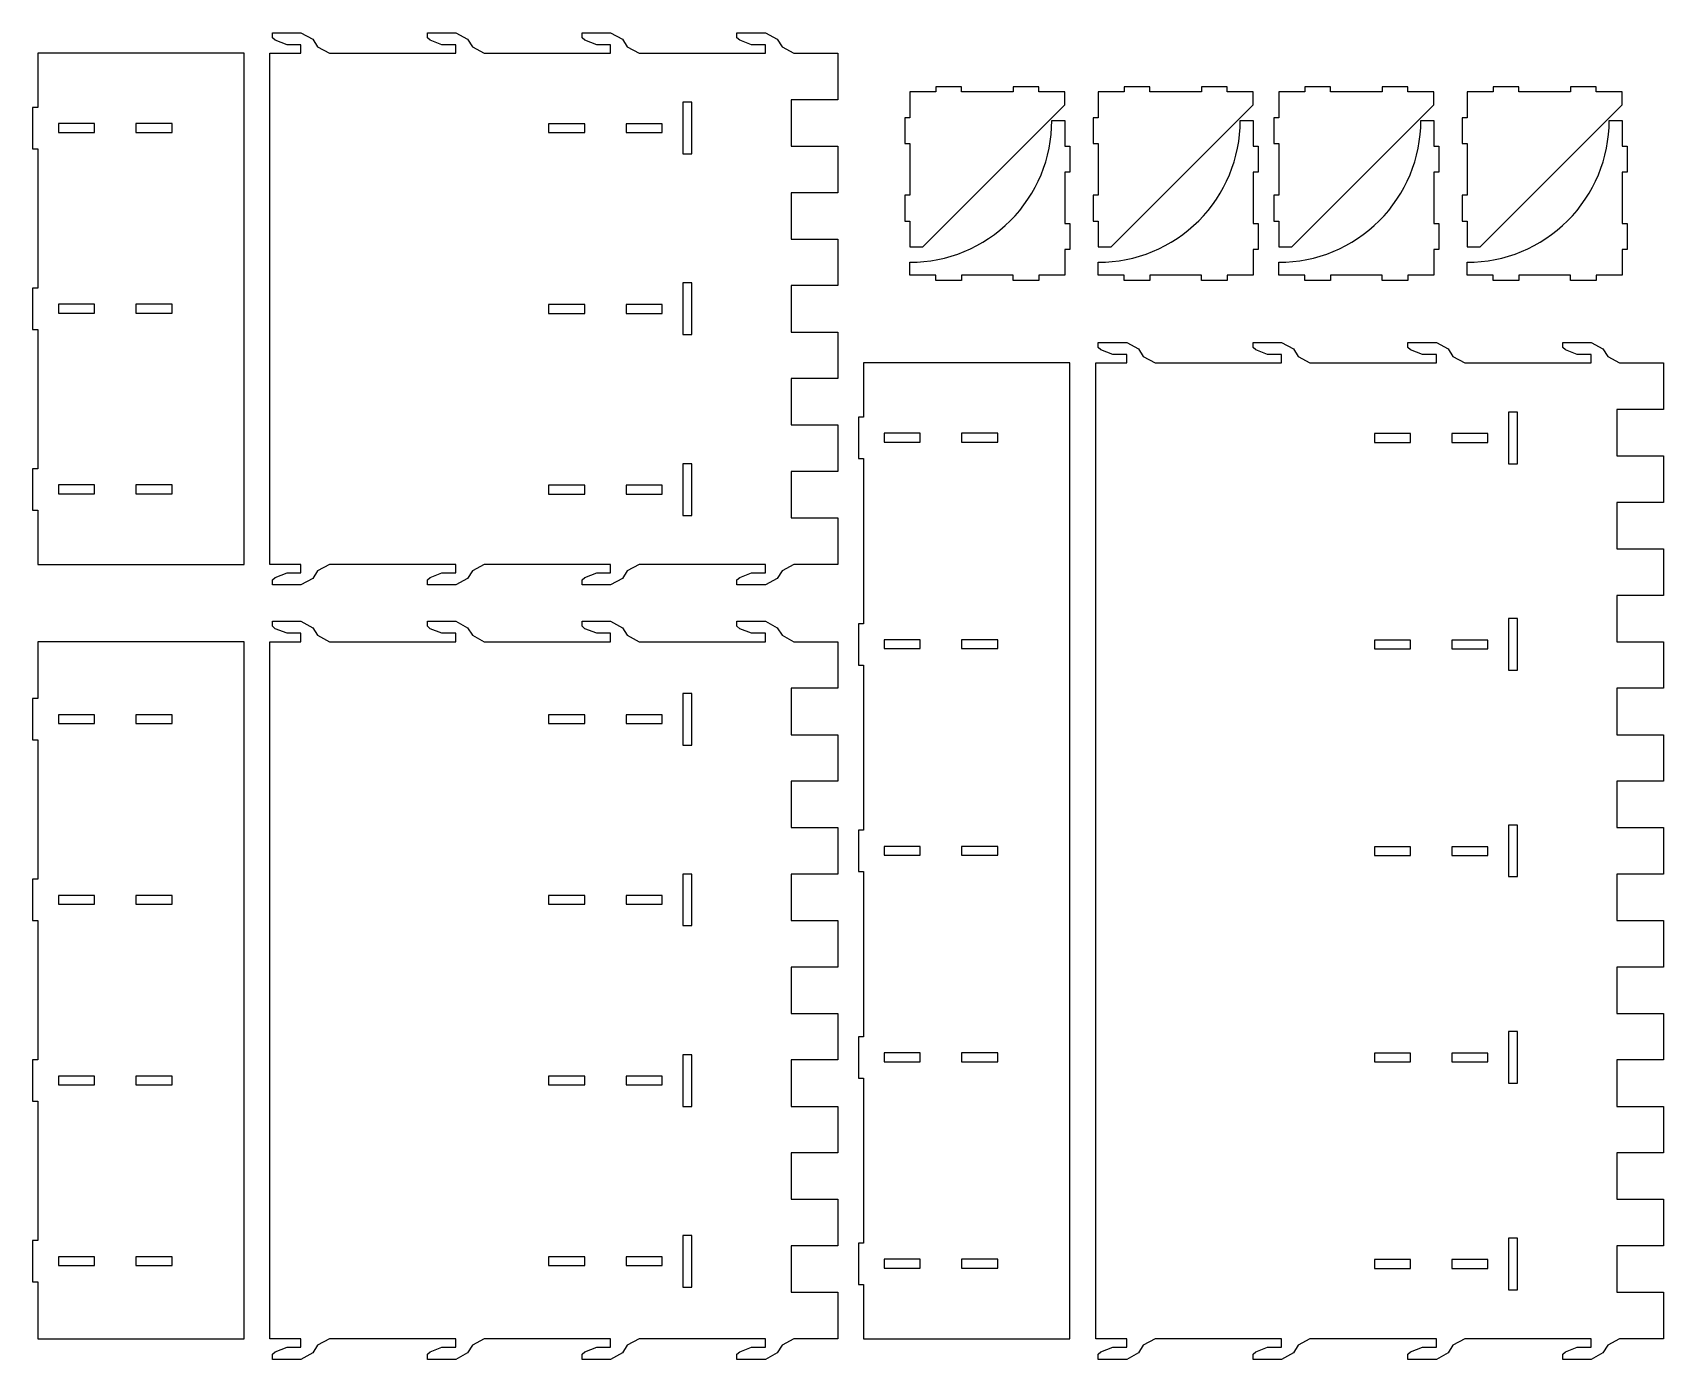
# Model space of a CAD drawing. Header units: millimetres. Extents: x -4 to 1112, y -14 to 893.
import ezdxf

# ---------------------------------------------------------------- set-up
doc = ezdxf.new("R2010")
doc.units = ezdxf.units.MM
doc.layers.add('PAR_DEFAUT', color=70, linetype='Continuous')

msp = doc.modelspace()

# ---------------------------------------------------------------- linework, layer by layer
at = {"layer": 'PAR_DEFAUT'}
for points in [[(441.2, 810), (447.2, 810), (447.2, 845.3), (441.2, 845.3)], [(14.1, 824.7), (38.8, 824.7), (38.8, 830.7), (14.1, 830.7)], [(67.1, 824.7), (91.8, 824.7), (91.8, 830.7), (67.1, 830.7)], [(349.4, 824.6), (374.1, 824.6), (374.1, 830.6), (349.4, 830.6)], [(402.4, 824.6), (427.1, 824.6), (427.1, 830.6), (402.4, 830.6)], [(441.2, 686.5), (447.2, 686.5), (447.2, 721.8), (441.2, 721.8)], [(14.1, 701.2), (38.8, 701.2), (38.8, 707.2), (14.1, 707.2)], [(67.1, 701.2), (91.8, 701.2), (91.8, 707.2), (67.1, 707.2)], [(349.4, 701), (374.1, 701), (374.1, 707), (349.4, 707)], [(402.4, 701), (427.1, 701), (427.1, 707), (402.4, 707)], [(1005.9, 598.2), (1011.9, 598.2), (1011.9, 633.5), (1005.9, 633.5)], [(578.8, 613), (603.5, 613), (603.5, 619), (578.8, 619)], [(631.8, 613), (656.5, 613), (656.5, 619), (631.8, 619)], [(914.1, 612.8), (938.8, 612.8), (938.8, 618.8), (914.1, 618.8)], [(967.1, 612.8), (991.8, 612.8), (991.8, 618.8), (967.1, 618.8)], [(441.2, 562.9), (447.2, 562.9), (447.2, 598.2), (441.2, 598.2)], [(14.1, 577.7), (38.8, 577.7), (38.8, 583.7), (14.1, 583.7)], [(67.1, 577.7), (91.8, 577.7), (91.8, 583.7), (67.1, 583.7)], [(349.4, 577.5), (374.1, 577.5), (374.1, 583.5), (349.4, 583.5)], [(402.4, 577.5), (427.1, 577.5), (427.1, 583.5), (402.4, 583.5)], [(1005.9, 457.1), (1011.9, 457.1), (1011.9, 492.4), (1005.9, 492.4)], [(578.8, 471.8), (603.5, 471.8), (603.5, 477.8), (578.8, 477.8)], [(631.8, 471.8), (656.5, 471.8), (656.5, 477.8), (631.8, 477.8)], [(914.1, 471.6), (938.8, 471.6), (938.8, 477.6), (914.1, 477.6)], [(967.1, 471.6), (991.8, 471.6), (991.8, 477.6), (967.1, 477.6)], [(441.2, 405.9), (447.2, 405.9), (447.2, 441.2), (441.2, 441.2)], [(14.1, 420.6), (38.8, 420.6), (38.8, 426.6), (14.1, 426.6)], [(67.1, 420.6), (91.8, 420.6), (91.8, 426.6), (67.1, 426.6)], [(349.4, 420.6), (374.1, 420.6), (374.1, 426.6), (349.4, 426.6)], [(402.4, 420.6), (427.1, 420.6), (427.1, 426.6), (402.4, 426.6)], [(1005.9, 315.9), (1011.9, 315.9), (1011.9, 351.2), (1005.9, 351.2)], [(578.8, 330.6), (603.5, 330.6), (603.5, 336.6), (578.8, 336.6)], [(631.8, 330.6), (656.5, 330.6), (656.5, 336.6), (631.8, 336.6)], [(914.1, 330.4), (938.8, 330.4), (938.8, 336.4), (914.1, 336.4)], [(967.1, 330.4), (991.8, 330.4), (991.8, 336.4), (967.1, 336.4)], [(441.2, 282.4), (447.2, 282.4), (447.2, 317.6), (441.2, 317.6)], [(14.1, 297.1), (38.8, 297.1), (38.8, 303.1), (14.1, 303.1)], [(67.1, 297.1), (91.8, 297.1), (91.8, 303.1), (67.1, 303.1)], [(349.4, 297.1), (374.1, 297.1), (374.1, 303.1), (349.4, 303.1)], [(402.4, 297.1), (427.1, 297.1), (427.1, 303.1), (402.4, 303.1)], [(1005.9, 174.7), (1011.9, 174.7), (1011.9, 210), (1005.9, 210)], [(441.2, 158.8), (447.2, 158.8), (447.2, 194.1), (441.2, 194.1)], [(578.8, 189.4), (603.5, 189.4), (603.5, 195.4), (578.8, 195.4)], [(631.8, 189.4), (656.5, 189.4), (656.5, 195.4), (631.8, 195.4)], [(914.1, 189.3), (938.8, 189.3), (938.8, 195.3), (914.1, 195.3)], [(967.1, 189.3), (991.8, 189.3), (991.8, 195.3), (967.1, 195.3)], [(14.1, 173.6), (38.8, 173.6), (38.8, 179.6), (14.1, 179.6)], [(67.1, 173.6), (91.8, 173.6), (91.8, 179.6), (67.1, 179.6)], [(349.4, 173.6), (374.1, 173.6), (374.1, 179.6), (349.4, 179.6)], [(402.4, 173.6), (427.1, 173.6), (427.1, 179.6), (402.4, 179.6)], [(441.2, 35.3), (447.2, 35.3), (447.2, 70.6), (441.2, 70.6)], [(1005.9, 33.5), (1011.9, 33.5), (1011.9, 68.8), (1005.9, 68.8)], [(14.1, 50), (38.8, 50), (38.8, 56), (14.1, 56)], [(67.1, 50), (91.8, 50), (91.8, 56), (67.1, 56)], [(349.4, 50), (374.1, 50), (374.1, 56), (349.4, 56)], [(402.4, 50), (427.1, 50), (427.1, 56), (402.4, 56)], [(578.8, 48.3), (603.5, 48.3), (603.5, 54.3), (578.8, 54.3)], [(631.8, 48.3), (656.5, 48.3), (656.5, 54.3), (631.8, 54.3)], [(914.1, 48.1), (938.8, 48.1), (938.8, 54.1), (914.1, 54.1)], [(967.1, 48.1), (991.8, 48.1), (991.8, 54.1), (967.1, 54.1)]]:
    msp.add_lwpolyline(points, close=True, dxfattribs=at)
for points in [[(702.4, 832.9), (702.4, 815.3), (705.9, 815.3), (705.9, 797.6), (702.4, 797.6), (702.4, 762.4), (705.9, 762.4), (705.9, 744.7), (702.4, 744.7), (702.4, 727.1), (684.7, 727.1), (684.7, 723.5), (667.1, 723.5), (667.1, 727.1), (631.8, 727.1), (631.8, 723.5), (614.1, 723.5), (614.1, 727.1), (596.5, 727.1), (596.5, 735.9, 0.414214), (693.5, 832.9)], [(831.2, 832.9), (831.2, 815.3), (834.7, 815.3), (834.7, 797.6), (831.2, 797.6), (831.2, 762.4), (834.7, 762.4), (834.7, 744.7), (831.2, 744.7), (831.2, 727.1), (813.5, 727.1), (813.5, 723.5), (795.9, 723.5), (795.9, 727.1), (760.6, 727.1), (760.6, 723.5), (742.9, 723.5), (742.9, 727.1), (725.3, 727.1), (725.3, 735.9, 0.414214), (822.4, 832.9)], [(954.7, 832.9), (954.7, 815.3), (958.2, 815.3), (958.2, 797.6), (954.7, 797.6), (954.7, 762.4), (958.2, 762.4), (958.2, 744.7), (954.7, 744.7), (954.7, 727.1), (937.1, 727.1), (937.1, 723.5), (919.4, 723.5), (919.4, 727.1), (884.1, 727.1), (884.1, 723.5), (866.5, 723.5), (866.5, 727.1), (848.8, 727.1), (848.8, 735.9, 0.414214), (945.9, 832.9)], [(1083.5, 832.9), (1083.5, 815.3), (1087.1, 815.3), (1087.1, 797.6), (1083.5, 797.6), (1083.5, 762.4), (1087.1, 762.4), (1087.1, 744.7), (1083.5, 744.7), (1083.5, 727.1), (1065.9, 727.1), (1065.9, 723.5), (1048.2, 723.5), (1048.2, 727.1), (1012.9, 727.1), (1012.9, 723.5), (995.3, 723.5), (995.3, 727.1), (977.6, 727.1), (977.6, 735.9, 0.414214), (1074.7, 832.9)]]:
    msp.add_lwpolyline(points, format="xyb", close=True, dxfattribs=at)
for points in [[(547.1, 624.7, 0), (547.1, 592.9, 0), (515.3, 592.9, 0), (515.3, 561.2, 0), (547.1, 561.2, 0), (547.1, 529.4, 0), (529.4, 529.4, 0), (517.1, 529.4, 0), (509, 524.9, 0), (505.7, 519.8, 0), (497.6, 515.3, 0), (478.2, 515.3, 0), (478.2, 518.8, 0), (480.1, 520.5, 0), (488.2, 523.6, 0), (497.6, 523.6, 0), (497.6, 529.4, 0), (423.5, 529.4, 0), (411.2, 529.4, 0), (403.1, 524.9, 0), (399.9, 519.8, 0), (391.8, 515.3, 0), (372.4, 515.3, 0), (372.4, 518.8, 0), (374.2, 520.5, 0), (382.3, 523.6, 0), (391.8, 523.6, 0), (391.8, 529.4, 0), (317.6, 529.4, 0), (305.3, 529.4, 0), (297.2, 524.9, 0), (294, 519.8, 0), (285.9, 515.3, 0), (266.5, 515.3, 0), (266.5, 518.8, 0), (268.3, 520.5, 0), (276.4, 523.6, 0), (285.9, 523.6, 0), (285.9, 529.4, 0), (211.8, 529.4, 0), (199.4, 529.4, 0), (191.3, 524.9, 0), (188.1, 519.8, 0), (180, 515.3, 0), (160.6, 515.3, 0), (160.6, 518.8, 0), (162.4, 520.5, 0), (170.5, 523.6, 0), (180, 523.6, 0), (180, 529.4, 0), (158.8, 529.4, 0), (158.8, 624.7, 0), (158.8, 751.8, 0), (158.8, 878.8, 0), (180, 878.8, 0), (180, 884.6, 0), (170.5, 884.6, 0), (162.4, 887.7, 0), (160.6, 889.4, 0), (160.6, 892.9, 0), (180, 892.9, 0), (188.1, 888.4, 0), (191.3, 883.3, 0), (199.4, 878.8, 0), (211.8, 878.8, 0), (285.9, 878.8, 0), (285.9, 884.6, 0), (276.4, 884.6, 0), (268.3, 887.7, 0), (266.5, 889.4, 0), (266.5, 892.9, 0), (285.9, 892.9, 0), (294, 888.4, 0), (297.2, 883.3, 0), (305.3, 878.8, 0), (317.6, 878.8, 0), (391.8, 878.8, 0), (391.8, 884.6, 0), (382.3, 884.6, 0), (374.2, 887.7, 0), (372.4, 889.4, 0), (372.4, 892.9, 0), (391.8, 892.9, 0), (399.9, 888.4, 0), (403.1, 883.3, 0), (411.2, 878.8, 0), (423.5, 878.8, 0), (497.6, 878.8, 0), (497.6, 884.6, 0), (488.2, 884.6, 0), (480.1, 887.7, 0), (478.2, 889.4, 0), (478.2, 892.9, 0), (497.6, 892.9, 0), (505.7, 888.4, 0), (509, 883.3, 0), (517.1, 878.8, 0), (529.4, 878.8, 0), (547.1, 878.8, 0), (547.1, 847.1, 0), (515.3, 847.1, 0), (515.3, 815.3, 0), (547.1, 815.3, 0), (547.1, 783.5, 0), (515.3, 783.5, 0), (515.3, 751.8, 0), (547.1, 751.8, 0), (547.1, 720, 0), (515.3, 720, 0), (515.3, 688.2, 0), (547.1, 688.2, 0), (547.1, 656.5, 0), (515.3, 656.5, 0), (515.3, 624.7, 0)], [(0, 718.2, 0), (-3.5, 718.2, 0), (-3.5, 690, 0), (0, 690, 0), (0, 594.7, 0), (-3.5, 594.7, 0), (-3.5, 566.5, 0), (0, 566.5, 0), (0, 529.4, 0), (141.2, 529.4, 0), (141.2, 878.8, 0), (0, 878.8, 0), (0, 841.8, 0), (-3.5, 841.8, 0), (-3.5, 813.5, 0), (0, 813.5, 0)], [(702.4, 852.4, 0), (684.7, 852.4, 0), (684.7, 855.9, 0), (667.1, 855.9, 0), (667.1, 852.4, 0), (631.8, 852.4, 0), (631.8, 855.9, 0), (614.1, 855.9, 0), (614.1, 852.4, 0), (596.5, 852.4, 0), (596.5, 834.7, 0), (592.9, 834.7, 0), (592.9, 817.1, 0), (596.5, 817.1, 0), (596.5, 781.8, 0), (592.9, 781.8, 0), (592.9, 764.1, 0), (596.5, 764.1, 0), (596.5, 746.5, 0), (605.3, 746.5, 0), (702.4, 843.5, 0)], [(831.2, 852.4, 0), (813.5, 852.4, 0), (813.5, 855.9, 0), (795.9, 855.9, 0), (795.9, 852.4, 0), (760.6, 852.4, 0), (760.6, 855.9, 0), (742.9, 855.9, 0), (742.9, 852.4, 0), (725.3, 852.4, 0), (725.3, 834.7, 0), (721.8, 834.7, 0), (721.8, 817.1, 0), (725.3, 817.1, 0), (725.3, 781.8, 0), (721.8, 781.8, 0), (721.8, 764.1, 0), (725.3, 764.1, 0), (725.3, 746.5, 0), (734.1, 746.5, 0), (831.2, 843.5, 0)], [(954.7, 852.4, 0), (937.1, 852.4, 0), (937.1, 855.9, 0), (919.4, 855.9, 0), (919.4, 852.4, 0), (884.1, 852.4, 0), (884.1, 855.9, 0), (866.5, 855.9, 0), (866.5, 852.4, 0), (848.8, 852.4, 0), (848.8, 834.7, 0), (845.3, 834.7, 0), (845.3, 817.1, 0), (848.8, 817.1, 0), (848.8, 781.8, 0), (845.3, 781.8, 0), (845.3, 764.1, 0), (848.8, 764.1, 0), (848.8, 746.5, 0), (857.6, 746.5, 0), (954.7, 843.5, 0)], [(1083.5, 852.4, 0), (1065.9, 852.4, 0), (1065.9, 855.9, 0), (1048.2, 855.9, 0), (1048.2, 852.4, 0), (1012.9, 852.4, 0), (1012.9, 855.9, 0), (995.3, 855.9, 0), (995.3, 852.4, 0), (977.6, 852.4, 0), (977.6, 834.7, 0), (974.1, 834.7, 0), (974.1, 817.1, 0), (977.6, 817.1, 0), (977.6, 781.8, 0), (974.1, 781.8, 0), (974.1, 764.1, 0), (977.6, 764.1, 0), (977.6, 746.5, 0), (986.5, 746.5, 0), (1083.5, 843.5, 0)], [(1111.8, 412.9, 0), (1111.8, 381.2, 0), (1080, 381.2, 0), (1080, 349.4, 0), (1111.8, 349.4, 0), (1111.8, 317.6, 0), (1080, 317.6, 0), (1080, 285.9, 0), (1111.8, 285.9, 0), (1111.8, 254.1, 0), (1080, 254.1, 0), (1080, 222.4, 0), (1111.8, 222.4, 0), (1111.8, 190.6, 0), (1080, 190.6, 0), (1080, 158.8, 0), (1111.8, 158.8, 0), (1111.8, 127.1, 0), (1080, 127.1, 0), (1080, 95.3, 0), (1111.8, 95.3, 0), (1111.8, 63.5, 0), (1080, 63.5, 0), (1080, 31.8, 0), (1111.8, 31.8, 0), (1111.8, 0, 0), (1094.1, 0, 0), (1081.8, 0, 0), (1073.7, -4.5, 0), (1070.4, -9.6, 0), (1062.3, -14.1, 0), (1042.9, -14.1, 0), (1042.9, -10.6, 0), (1044.8, -8.9, 0), (1052.9, -5.8, 0), (1062.3, -5.8, 0), (1062.3, 0, 0), (988.2, 0, 0), (975.9, 0, 0), (967.8, -4.5, 0), (964.6, -9.6, 0), (956.5, -14.1, 0), (937.1, -14.1, 0), (937.1, -10.6, 0), (938.9, -8.9, 0), (947, -5.8, 0), (956.5, -5.8, 0), (956.5, 0, 0), (882.4, 0, 0), (870, 0, 0), (861.9, -4.5, 0), (858.7, -9.6, 0), (850.6, -14.1, 0), (831.2, -14.1, 0), (831.2, -10.6, 0), (833, -8.9, 0), (841.1, -5.8, 0), (850.6, -5.8, 0), (850.6, 0, 0), (776.5, 0, 0), (764.1, 0, 0), (756, -4.5, 0), (752.8, -9.6, 0), (744.7, -14.1, 0), (725.3, -14.1, 0), (725.3, -10.6, 0), (727.1, -8.9, 0), (735.2, -5.8, 0), (744.7, -5.8, 0), (744.7, 0, 0), (723.5, 0, 0), (723.5, 317.6, 0), (723.5, 412.9, 0), (723.5, 540, 0), (723.5, 667.1, 0), (744.7, 667.1, 0), (744.7, 672.9, 0), (735.2, 672.9, 0), (727.1, 676, 0), (725.3, 677.6, 0), (725.3, 681.2, 0), (744.7, 681.2, 0), (752.8, 676.7, 0), (756, 671.5, 0), (764.1, 667.1, 0), (776.5, 667.1, 0), (850.6, 667.1, 0), (850.6, 672.9, 0), (841.1, 672.9, 0), (833, 676, 0), (831.2, 677.6, 0), (831.2, 681.2, 0), (850.6, 681.2, 0), (858.7, 676.7, 0), (861.9, 671.5, 0), (870, 667.1, 0), (882.4, 667.1, 0), (956.5, 667.1, 0), (956.5, 672.9, 0), (947, 672.9, 0), (938.9, 676, 0), (937.1, 677.6, 0), (937.1, 681.2, 0), (956.5, 681.2, 0), (964.6, 676.7, 0), (967.8, 671.5, 0), (975.9, 667.1, 0), (988.2, 667.1, 0), (1062.3, 667.1, 0), (1062.3, 672.9, 0), (1052.9, 672.9, 0), (1044.8, 676, 0), (1042.9, 677.6, 0), (1042.9, 681.2, 0), (1062.3, 681.2, 0), (1070.4, 676.7, 0), (1073.7, 671.5, 0), (1081.8, 667.1, 0), (1094.1, 667.1, 0), (1111.8, 667.1, 0), (1111.8, 635.3, 0), (1080, 635.3, 0), (1080, 603.5, 0), (1111.8, 603.5, 0), (1111.8, 571.8, 0), (1080, 571.8, 0), (1080, 540, 0), (1111.8, 540, 0), (1111.8, 508.2, 0), (1080, 508.2, 0), (1080, 476.5, 0), (1111.8, 476.5, 0), (1111.8, 444.7, 0), (1080, 444.7, 0), (1080, 412.9, 0)], [(564.7, 206.5, 0), (561.2, 206.5, 0), (561.2, 178.2, 0), (564.7, 178.2, 0), (564.7, 65.3, 0), (561.2, 65.3, 0), (561.2, 37.1, 0), (564.7, 37.1, 0), (564.7, 0, 0), (705.9, 0, 0), (705.9, 349.4, 0), (705.9, 667.1, 0), (564.7, 667.1, 0), (564.7, 630, 0), (561.2, 630, 0), (561.2, 601.8, 0), (564.7, 601.8, 0), (564.7, 488.8, 0), (561.2, 488.8, 0), (561.2, 460.6, 0), (564.7, 460.6, 0), (564.7, 347.6, 0), (561.2, 347.6, 0), (561.2, 319.4, 0), (564.7, 319.4, 0)], [(547.1, 349.4, 0), (547.1, 317.6, 0), (515.3, 317.6, 0), (515.3, 285.9, 0), (547.1, 285.9, 0), (547.1, 254.1, 0), (515.3, 254.1, 0), (515.3, 222.4, 0), (547.1, 222.4, 0), (547.1, 190.6, 0), (515.3, 190.6, 0), (515.3, 158.8, 0), (547.1, 158.8, 0), (547.1, 127.1, 0), (515.3, 127.1, 0), (515.3, 95.3, 0), (547.1, 95.3, 0), (547.1, 63.5, 0), (515.3, 63.5, 0), (515.3, 31.8, 0), (547.1, 31.8, 0), (547.1, 0, 0), (529.4, 0, 0), (517.1, 0, 0), (509, -4.5, 0), (505.7, -9.6, 0), (497.6, -14.1, 0), (478.2, -14.1, 0), (478.2, -10.6, 0), (480.1, -8.9, 0), (488.2, -5.8, 0), (497.6, -5.8, 0), (497.6, 0, 0), (423.5, 0, 0), (411.2, 0, 0), (403.1, -4.5, 0), (399.9, -9.6, 0), (391.8, -14.1, 0), (372.4, -14.1, 0), (372.4, -10.6, 0), (374.2, -8.9, 0), (382.3, -5.8, 0), (391.8, -5.8, 0), (391.8, 0, 0), (317.6, 0, 0), (305.3, 0, 0), (297.2, -4.5, 0), (294, -9.6, 0), (285.9, -14.1, 0), (266.5, -14.1, 0), (266.5, -10.6, 0), (268.3, -8.9, 0), (276.4, -5.8, 0), (285.9, -5.8, 0), (285.9, 0, 0), (211.8, 0, 0), (199.4, 0, 0), (191.3, -4.5, 0), (188.1, -9.6, 0), (180, -14.1, 0), (160.6, -14.1, 0), (160.6, -10.6, 0), (162.4, -8.9, 0), (170.5, -5.8, 0), (180, -5.8, 0), (180, 0, 0), (158.8, 0, 0), (158.8, 95.3, 0), (158.8, 349.4, 0), (158.8, 476.5, 0), (180, 476.5, 0), (180, 482.3, 0), (170.5, 482.3, 0), (162.4, 485.4, 0), (160.6, 487.1, 0), (160.6, 490.6, 0), (180, 490.6, 0), (188.1, 486.1, 0), (191.3, 481, 0), (199.4, 476.5, 0), (211.8, 476.5, 0), (285.9, 476.5, 0), (285.9, 482.3, 0), (276.4, 482.3, 0), (268.3, 485.4, 0), (266.5, 487.1, 0), (266.5, 490.6, 0), (285.9, 490.6, 0), (294, 486.1, 0), (297.2, 481, 0), (305.3, 476.5, 0), (317.6, 476.5, 0), (391.8, 476.5, 0), (391.8, 482.3, 0), (382.3, 482.3, 0), (374.2, 485.4, 0), (372.4, 487.1, 0), (372.4, 490.6, 0), (391.8, 490.6, 0), (399.9, 486.1, 0), (403.1, 481, 0), (411.2, 476.5, 0), (423.5, 476.5, 0), (497.6, 476.5, 0), (497.6, 482.3, 0), (488.2, 482.3, 0), (480.1, 485.4, 0), (478.2, 487.1, 0), (478.2, 490.6, 0), (497.6, 490.6, 0), (505.7, 486.1, 0), (509, 481, 0), (517.1, 476.5, 0), (529.4, 476.5, 0), (547.1, 476.5, 0), (547.1, 444.7, 0), (515.3, 444.7, 0), (515.3, 412.9, 0), (547.1, 412.9, 0), (547.1, 381.2, 0), (515.3, 381.2, 0), (515.3, 349.4, 0)], [(0, 190.6, 0), (-3.5, 190.6, 0), (-3.5, 162.4, 0), (0, 162.4, 0), (0, 67.1, 0), (-3.5, 67.1, 0), (-3.5, 38.8, 0), (0, 38.8, 0), (0, 0, 0), (141.2, 0, 0), (141.2, 476.5, 0), (0, 476.5, 0), (0, 437.6, 0), (-3.5, 437.6, 0), (-3.5, 409.4, 0), (0, 409.4, 0), (0, 314.1, 0), (-3.5, 314.1, 0), (-3.5, 285.9, 0), (0, 285.9, 0)]]:
    msp.add_polyline3d(points, close=True, dxfattribs=at)

doc.saveas('drawing.dxf')
